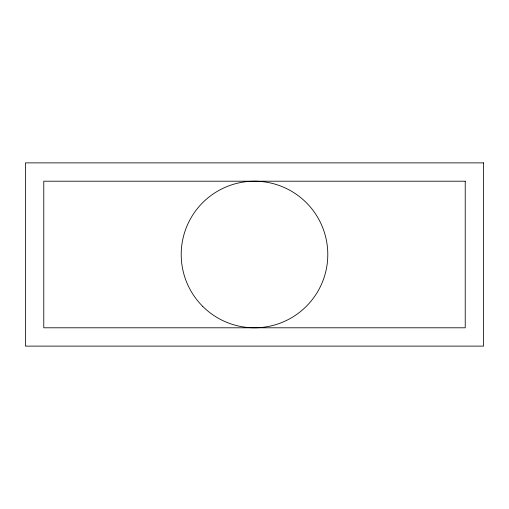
<?xml version="1.0" encoding="UTF-8"?>
<svg xmlns="http://www.w3.org/2000/svg" width="509" height="509" viewBox="0 0 509 509"><rect width="100%" height="100%" fill="white"/><g stroke="black" fill="none" stroke-linecap="round" stroke-linejoin="round"><path stroke-width="0.76" d="M483.55 162.88L25.45 162.88L25.45 346.12L483.55 346.12L483.55 162.88M465.226 181.204L43.774 181.204L43.774 327.796L465.226 327.796L465.226 181.204M202.671 306.329A73.296 73.296 0 0 0 325.296 273.473A73.296 73.296 0 0 0 235.527 183.704A73.296 73.296 0 0 0 202.671 306.329"/></g></svg>
